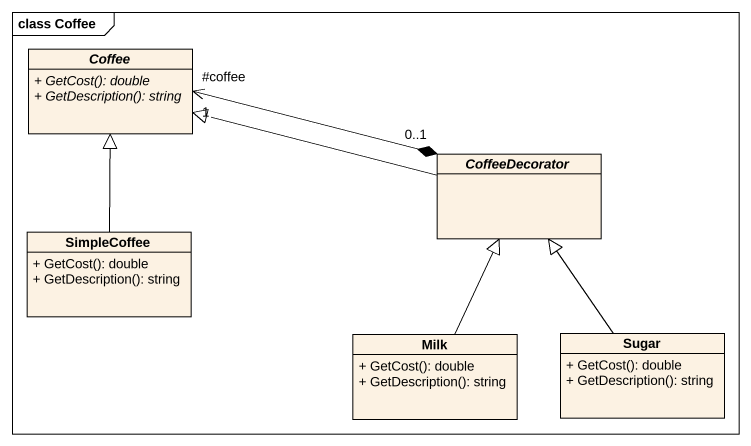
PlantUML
@startuml
mainframe class Coffee
hide circle
hide empty members
skinparam classAttributeIconSize 0
abstract class Coffee {
  {abstract} + GetCost(): double
  {abstract} + GetDescription(): string
}
abstract class CoffeeDecorator
class SimpleCoffee {
  + GetCost(): double
  + GetDescription(): string
}
class Milk {
  + GetCost(): double
  + GetDescription(): string
}
class Sugar {
  + GetCost(): double
  + GetDescription(): string
}
Coffee "#coffee\n1" <-right-* "0..1" CoffeeDecorator
CoffeeDecorator -left-|> Coffee
SimpleCoffee -up-|> Coffee
Milk -up-|> CoffeeDecorator
Sugar -up-|> CoffeeDecorator
@enduml
